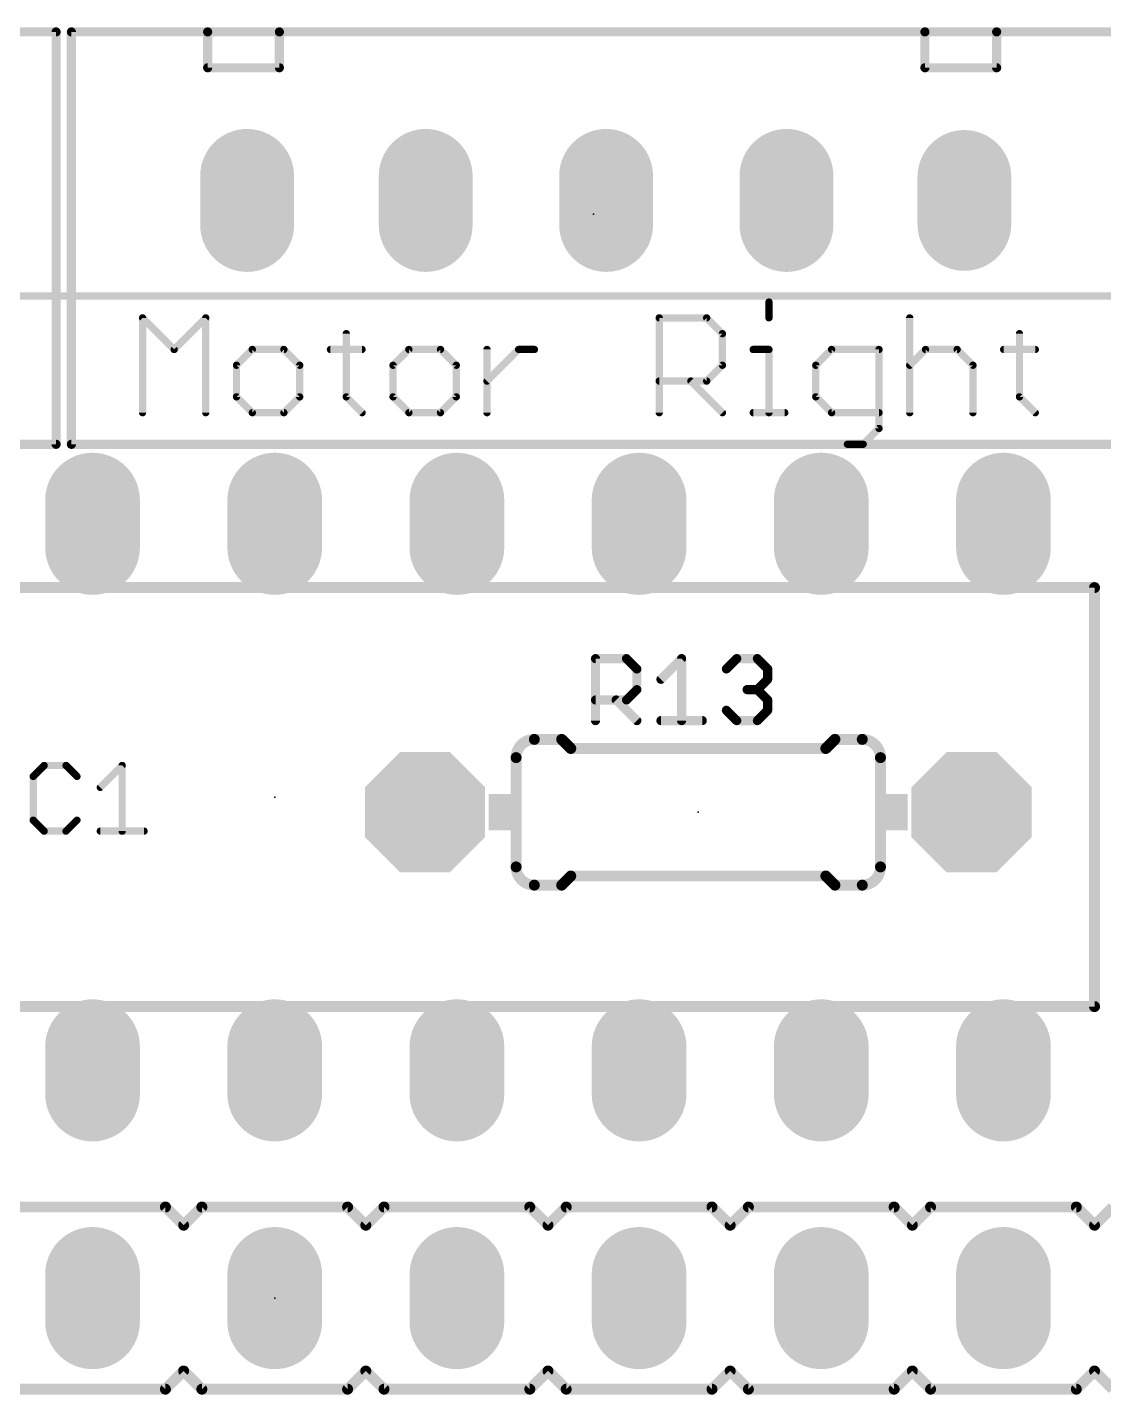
# Model space of a CAD drawing. Extents: x -10 to 70, y -21 to 116.
# Drawn here: x 19.4 to 34.4, y 80.13 to 99.19 of the extents above; entities that cross this region are included whole.
import ezdxf

# ---------------------------------------------------------------- set-up
doc = ezdxf.new("R2010")
doc.units = 0
for name, color, linetype in [('17', 82, 'CONTINUOUS'), ('21', 253, 'CONTINUOUS'), ('23', 7, 'CONTINUOUS'), ('25', 253, 'CONTINUOUS'), ('47', 253, 'CONTINUOUS')]:
    doc.layers.add(name, color=color, linetype=linetype)

# ---------------------------------------------------------------- blocks, each defined once
blk = doc.blocks.new('LONGP50')
at = {"const_width": 1}
blk.add_lwpolyline([(-0.25, 0), (0.25, 0)], dxfattribs=at)
at = {"const_width": 0.5}
for points in [[(-0.25, 0.25, 1), (-0.25, -0.25)], [(0.25, -0.25, 1), (0.25, 0.25)]]:
    blk.add_lwpolyline(points, format="xyb", dxfattribs=at)
blk = doc.blocks.new('RECT')
blk.add_solid([(-0.5, -0.5), (0.5, -0.5), (-0.5, 0.5), (0.5, 0.5)])
blk = doc.blocks.new('OCTAGONP')
at = {"const_width": 0.5}
blk.add_lwpolyline([(-0.25, -0.1036), (-0.25, 0.1036), (-0.1036, 0.25), (0.1036, 0.25), (0.25, 0.1036), (0.25, -0.1036), (0.1036, -0.25), (-0.1036, -0.25), (-0.25, -0.1036), (-0.25, 0.1036)], dxfattribs=at)

msp = doc.modelspace()

# ---------------------------------------------------------------- linework, layer by layer
at = {"layer": '21'}
for points, const_width in [([(17.7965, 99.1295), (19.7965, 99.1295)], 0.127), ([(19.7965, 99.1295), (19.7965, 93.3795)], 0.127), ([(20.0095, 93.3795), (20.0095, 99.1295)], 0.127), ([(20.0095, 99.1295), (21.9095, 99.1295)], 0.127), ([(21.9095, 99.1295), (22.9095, 99.1295)], 0.127), ([(21.9095, 98.6295), (21.9095, 99.1295)], 0.127), ([(22.9095, 99.1295), (31.9095, 99.1295)], 0.127), ([(22.9095, 99.1295), (22.9095, 98.6295)], 0.127), ([(31.9095, 99.1295), (32.9095, 99.1295)], 0.127), ([(31.9095, 98.6295), (31.9095, 99.1295)], 0.127), ([(32.9095, 99.1295), (34.9095, 99.1295)], 0.127), ([(32.9095, 99.1295), (32.9095, 98.6295)], 0.127), ([(22.9095, 98.6295), (21.9095, 98.6295)], 0.127), ([(32.9095, 98.6295), (31.9095, 98.6295)], 0.127), ([(29.7353, 95.3632), (29.7353, 95.1428)], 0.1016), ([(21.0018, 93.8209), (21.0018, 95.1428)], 0.1016), ([(21.0018, 95.1428), (21.4425, 94.7022)], 0.1016), ([(21.4425, 94.7022), (21.8831, 95.1428)], 0.1016), ([(21.8831, 95.1428), (21.8831, 93.8209)], 0.1016), ([(28.2053, 93.8209), (28.2053, 95.1428)], 0.1016), ([(28.2053, 95.1428), (28.8663, 95.1428)], 0.1016), ([(28.8663, 95.1428), (29.0866, 94.9225)], 0.1016), ([(31.6979, 95.1428), (31.6979, 93.8209)], 0.1016), ([(23.8416, 94.9225), (23.8416, 94.0412)], 0.1016), ([(29.0866, 94.9225), (29.0866, 94.4819)], 0.1016), ([(33.2279, 94.9225), (33.2279, 94.0412)], 0.1016), ([(22.5319, 94.7022), (22.3115, 94.4819)], 0.1016), ([(22.9725, 94.7022), (22.5319, 94.7022)], 0.1016), ([(23.1928, 94.4819), (22.9725, 94.7022)], 0.1016), ([(23.6213, 94.7022), (24.0619, 94.7022)], 0.1016), ([(24.7147, 94.7022), (24.4944, 94.4819)], 0.1016), ([(25.1554, 94.7022), (24.7147, 94.7022)], 0.1016), ([(25.3757, 94.4819), (25.1554, 94.7022)], 0.1016), ([(25.8041, 93.8209), (25.8041, 94.7022)], 0.1016), ([(25.8041, 94.2615), (26.2448, 94.7022)], 0.1016), ([(26.2448, 94.7022), (26.4651, 94.7022)], 0.1016), ([(29.515, 94.7022), (29.7353, 94.7022)], 0.1016), ([(29.7353, 94.7022), (29.7353, 93.8209)], 0.1016), ([(30.6085, 94.7022), (30.3882, 94.4819)], 0.1016), ([(31.2695, 94.7022), (30.6085, 94.7022)], 0.1016), ([(31.2695, 93.6006), (31.2695, 94.7022)], 0.1016), ([(31.6979, 94.4819), (31.9182, 94.7022)], 0.1016), ([(31.9182, 94.7022), (32.3589, 94.7022)], 0.1016), ([(32.3589, 94.7022), (32.5792, 94.4819)], 0.1016), ([(33.0076, 94.7022), (33.4483, 94.7022)], 0.1016), ([(22.3115, 94.4819), (22.3115, 94.0412)], 0.1016), ([(23.1928, 94.0412), (23.1928, 94.4819)], 0.1016), ([(24.4944, 94.4819), (24.4944, 94.0412)], 0.1016), ([(25.3757, 94.0412), (25.3757, 94.4819)], 0.1016), ([(29.0866, 94.4819), (28.8663, 94.2615)], 0.1016), ([(30.3882, 94.4819), (30.3882, 94.0412)], 0.1016), ([(32.5792, 94.4819), (32.5792, 93.8209)], 0.1016), ([(28.8663, 94.2615), (28.2053, 94.2615)], 0.1016), ([(28.6459, 94.2615), (29.0866, 93.8209)], 0.1016), ([(22.3115, 94.0412), (22.5319, 93.8209)], 0.1016), ([(22.9725, 93.8209), (23.1928, 94.0412)], 0.1016), ([(23.8416, 94.0412), (24.0619, 93.8209)], 0.1016), ([(24.4944, 94.0412), (24.7147, 93.8209)], 0.1016), ([(25.1554, 93.8209), (25.3757, 94.0412)], 0.1016), ([(30.3882, 94.0412), (30.6085, 93.8209)], 0.1016), ([(33.2279, 94.0412), (33.4483, 93.8209)], 0.1016), ([(22.5319, 93.8209), (22.9725, 93.8209)], 0.1016), ([(24.7147, 93.8209), (25.1554, 93.8209)], 0.1016), ([(29.515, 93.8209), (29.9557, 93.8209)], 0.1016), ([(30.6085, 93.8209), (31.2695, 93.8209)], 0.1016), ([(31.0491, 93.3803), (31.2695, 93.6006)], 0.1016), ([(19.7965, 93.3795), (4.8965, 93.3795)], 0.127), ([(34.9095, 93.3795), (20.0095, 93.3795)], 0.127), ([(30.8288, 93.3803), (31.0491, 93.3803)], 0.1016), ([(34.2745, 91.3825), (11.4145, 91.3825)], 0.1524), ([(34.2745, 91.3825), (34.2745, 85.5405)], 0.1524), ([(26.464, 89.266), (26.845, 89.266)], 0.1524), ([(26.972, 89.139), (26.845, 89.266)], 0.1524), ([(26.972, 89.139), (30.528, 89.139)], 0.1524), ([(30.528, 89.139), (30.655, 89.266)], 0.1524), ([(31.036, 89.266), (30.655, 89.266)], 0.1524), ([(26.21, 89.012), (26.21, 87.488)], 0.1524), ([(31.29, 89.012), (31.29, 87.488)], 0.1524), ([(26.464, 87.234), (26.845, 87.234)], 0.1524), ([(26.972, 87.361), (26.845, 87.234)], 0.1524), ([(26.972, 87.361), (30.528, 87.361)], 0.1524), ([(30.528, 87.361), (30.655, 87.234)], 0.1524), ([(31.036, 87.234), (30.655, 87.234)], 0.1524), ([(11.4145, 85.5405), (34.2745, 85.5405)], 0.1524), ([(21.3205, 82.7465), (19.2885, 82.7465)], 0.1524), ([(21.5745, 82.4925), (21.3205, 82.7465)], 0.1524), ([(21.8285, 82.7465), (21.5745, 82.4925)], 0.1524), ([(23.8605, 82.7465), (21.8285, 82.7465)], 0.1524), ([(24.1145, 82.4925), (23.8605, 82.7465)], 0.1524), ([(24.3685, 82.7465), (24.1145, 82.4925)], 0.1524), ([(26.4005, 82.7465), (24.3685, 82.7465)], 0.1524), ([(26.6545, 82.4925), (26.4005, 82.7465)], 0.1524), ([(26.9085, 82.7465), (26.6545, 82.4925)], 0.1524), ([(28.9405, 82.7465), (26.9085, 82.7465)], 0.1524), ([(29.1945, 82.4925), (28.9405, 82.7465)], 0.1524), ([(29.4485, 82.7465), (29.1945, 82.4925)], 0.1524), ([(31.4805, 82.7465), (29.4485, 82.7465)], 0.1524), ([(31.7345, 82.4925), (31.4805, 82.7465)], 0.1524), ([(31.9885, 82.7465), (31.7345, 82.4925)], 0.1524), ([(34.0205, 82.7465), (31.9885, 82.7465)], 0.1524), ([(34.2745, 82.4925), (34.0205, 82.7465)], 0.1524), ([(34.5285, 82.7465), (34.2745, 82.4925)], 0.1524), ([(21.3205, 80.2065), (21.5745, 80.4605)], 0.1524), ([(21.5745, 80.4605), (21.8285, 80.2065)], 0.1524), ([(23.8605, 80.2065), (24.1145, 80.4605)], 0.1524), ([(24.1145, 80.4605), (24.3685, 80.2065)], 0.1524), ([(26.4005, 80.2065), (26.6545, 80.4605)], 0.1524), ([(26.6545, 80.4605), (26.9085, 80.2065)], 0.1524), ([(28.9405, 80.2065), (29.1945, 80.4605)], 0.1524), ([(29.1945, 80.4605), (29.4485, 80.2065)], 0.1524), ([(31.4805, 80.2065), (31.7345, 80.4605)], 0.1524), ([(31.7345, 80.4605), (31.9885, 80.2065)], 0.1524), ([(34.0205, 80.2065), (34.2745, 80.4605)], 0.1524), ([(34.2745, 80.4605), (34.5285, 80.2065)], 0.1524), ([(19.2885, 80.2065), (21.3205, 80.2065)], 0.1524), ([(21.8285, 80.2065), (23.8605, 80.2065)], 0.1524), ([(24.3685, 80.2065), (26.4005, 80.2065)], 0.1524), ([(26.9085, 80.2065), (28.9405, 80.2065)], 0.1524), ([(29.4485, 80.2065), (31.4805, 80.2065)], 0.1524), ([(31.9885, 80.2065), (34.0205, 80.2065)], 0.1524)]:
    msp.add_lwpolyline(points, dxfattribs=dict(at, const_width=const_width))
for points, const_width in [([(19.8283, 99.1295, 1), (19.7648, 99.1295)], 0.0635), ([(19.7965, 99.0978, 1), (19.7965, 99.1613)], 0.0635), ([(20.0413, 99.1295, 1), (19.9778, 99.1295)], 0.0635), ([(20.0095, 99.1613, 1), (20.0095, 99.0978)], 0.0635), ([(21.9095, 99.1613, 1), (21.9095, 99.0978)], 0.0635), ([(21.9413, 99.1295, 1), (21.8778, 99.1295)], 0.0635), ([(21.9095, 99.0978, 1), (21.9095, 99.1613)], 0.0635), ([(22.9095, 99.1613, 1), (22.9095, 99.0978)], 0.0635), ([(22.9413, 99.1295, 1), (22.8778, 99.1295)], 0.0635), ([(22.9095, 99.0978, 1), (22.9095, 99.1613)], 0.0635), ([(31.9095, 99.1613, 1), (31.9095, 99.0978)], 0.0635), ([(31.9413, 99.1295, 1), (31.8778, 99.1295)], 0.0635), ([(31.9095, 99.0978, 1), (31.9095, 99.1613)], 0.0635), ([(32.9413, 99.1295, 1), (32.8777, 99.1295)], 0.0635), ([(32.9095, 99.1613, 1), (32.9095, 99.0978)], 0.0635), ([(32.9095, 99.0978, 1), (32.9095, 99.1613)], 0.0635), ([(21.9095, 98.6613, 1), (21.9095, 98.5978)], 0.0635), ([(21.8778, 98.6295, 1), (21.9413, 98.6295)], 0.0635), ([(22.8778, 98.6295, 1), (22.9413, 98.6295)], 0.0635), ([(22.9095, 98.5978, 1), (22.9095, 98.6613)], 0.0635), ([(31.9095, 98.6613, 1), (31.9095, 98.5978)], 0.0635), ([(31.8778, 98.6295, 1), (31.9413, 98.6295)], 0.0635), ([(32.8777, 98.6295, 1), (32.9413, 98.6295)], 0.0635), ([(32.9095, 98.5978, 1), (32.9095, 98.6613)], 0.0635), ([(29.7607, 95.3632, 1), (29.7099, 95.3632)], 0.0508), ([(21.0272, 95.1428, 1), (20.9764, 95.1428)], 0.0508), ([(21.0198, 95.1608, 1), (20.9839, 95.1249)], 0.0508), ([(21.9085, 95.1428, 1), (21.8577, 95.1428)], 0.0508), ([(21.9011, 95.1249, 1), (21.8651, 95.1608)], 0.0508), ([(28.2307, 95.1428, 1), (28.1799, 95.1428)], 0.0508), ([(28.2053, 95.1682, 1), (28.2053, 95.1174)], 0.0508), ([(28.8842, 95.1608, 1), (28.8483, 95.1249)], 0.0508), ([(28.8663, 95.1174, 1), (28.8663, 95.1682)], 0.0508), ([(29.7099, 95.1428, 1), (29.7607, 95.1428)], 0.0508), ([(31.7233, 95.1428, 1), (31.6725, 95.1428)], 0.0508), ([(23.867, 94.9225, 1), (23.8162, 94.9225)], 0.0508), ([(29.112, 94.9225, 1), (29.0612, 94.9225)], 0.0508), ([(29.0686, 94.9045, 1), (29.1045, 94.9405)], 0.0508), ([(33.2533, 94.9225, 1), (33.2025, 94.9225)], 0.0508), ([(21.4245, 94.7201, 1), (21.4604, 94.6842)], 0.0508), ([(21.4245, 94.6842, 1), (21.4604, 94.7201)], 0.0508), ([(22.5319, 94.7276, 1), (22.5319, 94.6768)], 0.0508), ([(22.5498, 94.6842, 1), (22.5139, 94.7201)], 0.0508), ([(22.9905, 94.7201, 1), (22.9545, 94.6842)], 0.0508), ([(22.9725, 94.6768, 1), (22.9725, 94.7276)], 0.0508), ([(23.6213, 94.7276, 1), (23.6213, 94.6768)], 0.0508), ([(24.0619, 94.6768, 1), (24.0619, 94.7276)], 0.0508), ([(24.7147, 94.7276, 1), (24.7147, 94.6768)], 0.0508), ([(24.7327, 94.6842, 1), (24.6968, 94.7201)], 0.0508), ([(25.1733, 94.7201, 1), (25.1374, 94.6842)], 0.0508), ([(25.1554, 94.6768, 1), (25.1554, 94.7276)], 0.0508), ([(25.8295, 94.7022, 1), (25.7787, 94.7022)], 0.0508), ([(26.2448, 94.7276, 1), (26.2448, 94.6768)], 0.0508), ([(26.2627, 94.6842, 1), (26.2268, 94.7201)], 0.0508), ([(26.4651, 94.6768, 1), (26.4651, 94.7276)], 0.0508), ([(29.515, 94.7276, 1), (29.515, 94.6768)], 0.0508), ([(29.7607, 94.7022, 1), (29.7099, 94.7022)], 0.0508), ([(29.7353, 94.6768, 1), (29.7353, 94.7276)], 0.0508), ([(30.6085, 94.7276, 1), (30.6085, 94.6768)], 0.0508), ([(30.6265, 94.6842, 1), (30.5905, 94.7201)], 0.0508), ([(31.2949, 94.7022, 1), (31.2441, 94.7022)], 0.0508), ([(31.2695, 94.6768, 1), (31.2695, 94.7276)], 0.0508), ([(31.9182, 94.7276, 1), (31.9182, 94.6768)], 0.0508), ([(31.9362, 94.6842, 1), (31.9003, 94.7201)], 0.0508), ([(32.3768, 94.7201, 1), (32.3409, 94.6842)], 0.0508), ([(32.3589, 94.6768, 1), (32.3589, 94.7276)], 0.0508), ([(33.0076, 94.7276, 1), (33.0076, 94.6768)], 0.0508), ([(33.4483, 94.6768, 1), (33.4483, 94.7276)], 0.0508), ([(22.3369, 94.4819, 1), (22.2861, 94.4819)], 0.0508), ([(22.2936, 94.4998, 1), (22.3295, 94.4639)], 0.0508), ([(23.2182, 94.4819, 1), (23.1674, 94.4819)], 0.0508), ([(23.1749, 94.4639, 1), (23.2108, 94.4998)], 0.0508), ([(24.5198, 94.4819, 1), (24.469, 94.4819)], 0.0508), ([(24.4765, 94.4998, 1), (24.5124, 94.4639)], 0.0508), ([(25.4011, 94.4819, 1), (25.3503, 94.4819)], 0.0508), ([(25.3577, 94.4639, 1), (25.3937, 94.4998)], 0.0508), ([(29.0612, 94.4819, 1), (29.112, 94.4819)], 0.0508), ([(29.1045, 94.4639, 1), (29.0686, 94.4998)], 0.0508), ([(30.4136, 94.4819, 1), (30.3628, 94.4819)], 0.0508), ([(30.3702, 94.4998, 1), (30.4061, 94.4639)], 0.0508), ([(31.6799, 94.4998, 1), (31.7159, 94.4639)], 0.0508), ([(32.6046, 94.4819, 1), (32.5538, 94.4819)], 0.0508), ([(32.5612, 94.4639, 1), (32.5971, 94.4998)], 0.0508), ([(25.7862, 94.2795, 1), (25.8221, 94.2436)], 0.0508), ([(28.2053, 94.2869, 1), (28.2053, 94.2361)], 0.0508), ([(28.6639, 94.2795, 1), (28.628, 94.2436)], 0.0508), ([(28.8483, 94.2795, 1), (28.8842, 94.2436)], 0.0508), ([(28.8663, 94.2361, 1), (28.8663, 94.2869)], 0.0508), ([(22.2861, 94.0412, 1), (22.3369, 94.0412)], 0.0508), ([(22.3295, 94.0592, 1), (22.2936, 94.0233)], 0.0508), ([(23.1674, 94.0412, 1), (23.2182, 94.0412)], 0.0508), ([(23.2108, 94.0233, 1), (23.1749, 94.0592)], 0.0508), ([(23.8595, 94.0592, 1), (23.8236, 94.0233)], 0.0508), ([(23.8162, 94.0412, 1), (23.867, 94.0412)], 0.0508), ([(24.469, 94.0412, 1), (24.5198, 94.0412)], 0.0508), ([(24.5124, 94.0592, 1), (24.4765, 94.0233)], 0.0508), ([(25.3503, 94.0412, 1), (25.4011, 94.0412)], 0.0508), ([(25.3937, 94.0233, 1), (25.3577, 94.0592)], 0.0508), ([(30.4061, 94.0592, 1), (30.3702, 94.0233)], 0.0508), ([(30.3628, 94.0412, 1), (30.4136, 94.0412)], 0.0508), ([(33.2025, 94.0412, 1), (33.2533, 94.0412)], 0.0508), ([(33.2459, 94.0592, 1), (33.21, 94.0233)], 0.0508), ([(20.9764, 93.8209, 1), (21.0272, 93.8209)], 0.0508), ([(21.8577, 93.8209, 1), (21.9085, 93.8209)], 0.0508), ([(22.5319, 93.8463, 1), (22.5319, 93.7955)], 0.0508), ([(22.5139, 93.8029, 1), (22.5498, 93.8389)], 0.0508), ([(22.9545, 93.8389, 1), (22.9905, 93.8029)], 0.0508), ([(22.9725, 93.7955, 1), (22.9725, 93.8463)], 0.0508), ([(24.0439, 93.8029, 1), (24.0799, 93.8389)], 0.0508), ([(24.7147, 93.8463, 1), (24.7147, 93.7955)], 0.0508), ([(24.6968, 93.8029, 1), (24.7327, 93.8389)], 0.0508), ([(25.1374, 93.8389, 1), (25.1733, 93.8029)], 0.0508), ([(25.1554, 93.7955, 1), (25.1554, 93.8463)], 0.0508), ([(25.7787, 93.8209, 1), (25.8295, 93.8209)], 0.0508), ([(28.1799, 93.8209, 1), (28.2307, 93.8209)], 0.0508), ([(29.0686, 93.8029, 1), (29.1045, 93.8389)], 0.0508), ([(29.515, 93.8463, 1), (29.515, 93.7955)], 0.0508), ([(29.7099, 93.8209, 1), (29.7607, 93.8209)], 0.0508), ([(29.9557, 93.7955, 1), (29.9557, 93.8463)], 0.0508), ([(30.6085, 93.8463, 1), (30.6085, 93.7955)], 0.0508), ([(30.5905, 93.8029, 1), (30.6265, 93.8389)], 0.0508), ([(31.2695, 93.7955, 1), (31.2695, 93.8463)], 0.0508), ([(31.6725, 93.8209, 1), (31.7233, 93.8209)], 0.0508), ([(32.5538, 93.8209, 1), (32.6046, 93.8209)], 0.0508), ([(33.4303, 93.8029, 1), (33.4662, 93.8389)], 0.0508), ([(31.2441, 93.6006, 1), (31.2949, 93.6006)], 0.0508), ([(31.2874, 93.5826, 1), (31.2515, 93.6185)], 0.0508), ([(19.7648, 93.3795, 1), (19.8283, 93.3795)], 0.0635), ([(19.7965, 93.3478, 1), (19.7965, 93.4113)], 0.0635), ([(20.0095, 93.4113, 1), (20.0095, 93.3478)], 0.0635), ([(19.9778, 93.3795, 1), (20.0413, 93.3795)], 0.0635), ([(30.8288, 93.4057, 1), (30.8288, 93.3549)], 0.0508), ([(31.0312, 93.3982, 1), (31.0671, 93.3623)], 0.0508), ([(31.0491, 93.3549, 1), (31.0491, 93.4057)], 0.0508), ([(34.3126, 91.3825, 1), (34.2364, 91.3825)], 0.0762), ([(34.2745, 91.3444, 1), (34.2745, 91.4206)], 0.0762), ([(26.464, 89.266, 0.4142), (26.21, 89.012)], 0.1524), ([(26.464, 89.3041, 1), (26.464, 89.2279)], 0.0762), ([(26.464, 89.2279, 1), (26.464, 89.3041)], 0.0762), ([(26.8719, 89.2929, 1), (26.8181, 89.2391)], 0.0762), ([(26.845, 89.2279, 1), (26.845, 89.3041)], 0.0762), ([(26.972, 89.1771, 1), (26.972, 89.1009)], 0.0762), ([(30.528, 89.1009, 1), (30.528, 89.1771)], 0.0762), ([(30.655, 89.3041, 1), (30.655, 89.2279)], 0.0762), ([(30.6819, 89.2391, 1), (30.6281, 89.2929)], 0.0762), ([(31.29, 89.012, 0.4142), (31.036, 89.266)], 0.1524), ([(31.036, 89.3041, 1), (31.036, 89.2279)], 0.0762), ([(31.036, 89.2279, 1), (31.036, 89.3041)], 0.0762), ([(26.2481, 89.012, 1), (26.1719, 89.012)], 0.0762), ([(26.1719, 89.012, 1), (26.2481, 89.012)], 0.0762), ([(26.9451, 89.1121, 1), (26.9989, 89.1659)], 0.0762), ([(30.5011, 89.1659, 1), (30.5549, 89.1121)], 0.0762), ([(31.3281, 89.012, 1), (31.2519, 89.012)], 0.0762), ([(31.2519, 89.012, 1), (31.3281, 89.012)], 0.0762), ([(26.21, 87.488, 0.4142), (26.464, 87.234)], 0.1524), ([(26.2481, 87.488, 1), (26.1719, 87.488)], 0.0762), ([(26.1719, 87.488, 1), (26.2481, 87.488)], 0.0762), ([(31.036, 87.234, 0.4142), (31.29, 87.488)], 0.1524), ([(31.3281, 87.488, 1), (31.2519, 87.488)], 0.0762), ([(31.2519, 87.488, 1), (31.3281, 87.488)], 0.0762), ([(26.464, 87.2721, 1), (26.464, 87.1959)], 0.0762), ([(26.464, 87.1959, 1), (26.464, 87.2721)], 0.0762), ([(26.845, 87.1959, 1), (26.845, 87.2721)], 0.0762), ([(26.972, 87.3991, 1), (26.972, 87.3229)], 0.0762), ([(26.9989, 87.3341, 1), (26.9451, 87.3879)], 0.0762), ([(30.5549, 87.3879, 1), (30.5011, 87.3341)], 0.0762), ([(30.528, 87.3229, 1), (30.528, 87.3991)], 0.0762), ([(30.655, 87.2721, 1), (30.655, 87.1959)], 0.0762), ([(31.036, 87.2721, 1), (31.036, 87.1959)], 0.0762), ([(31.036, 87.1959, 1), (31.036, 87.2721)], 0.0762), ([(26.8181, 87.2609, 1), (26.8719, 87.2071)], 0.0762), ([(30.6281, 87.2071, 1), (30.6819, 87.2609)], 0.0762), ([(34.2745, 85.5024, 1), (34.2745, 85.5786)], 0.0762), ([(34.2364, 85.5405, 1), (34.3126, 85.5405)], 0.0762), ([(21.3474, 82.7734, 1), (21.2936, 82.7196)], 0.0762), ([(21.3205, 82.7084, 1), (21.3205, 82.7846)], 0.0762), ([(21.8285, 82.7846, 1), (21.8285, 82.7084)], 0.0762), ([(21.8554, 82.7196, 1), (21.8016, 82.7734)], 0.0762), ([(23.8874, 82.7734, 1), (23.8336, 82.7196)], 0.0762), ([(23.8605, 82.7084, 1), (23.8605, 82.7846)], 0.0762), ([(24.3685, 82.7846, 1), (24.3685, 82.7084)], 0.0762), ([(24.3954, 82.7196, 1), (24.3416, 82.7734)], 0.0762), ([(26.4274, 82.7734, 1), (26.3736, 82.7196)], 0.0762), ([(26.4005, 82.7084, 1), (26.4005, 82.7846)], 0.0762), ([(26.9085, 82.7846, 1), (26.9085, 82.7084)], 0.0762), ([(26.9354, 82.7196, 1), (26.8816, 82.7734)], 0.0762), ([(28.9674, 82.7734, 1), (28.9136, 82.7196)], 0.0762), ([(28.9405, 82.7084, 1), (28.9405, 82.7846)], 0.0762), ([(29.4485, 82.7846, 1), (29.4485, 82.7084)], 0.0762), ([(29.4754, 82.7196, 1), (29.4216, 82.7734)], 0.0762), ([(31.5074, 82.7734, 1), (31.4536, 82.7196)], 0.0762), ([(31.4805, 82.7084, 1), (31.4805, 82.7846)], 0.0762), ([(31.9885, 82.7846, 1), (31.9885, 82.7084)], 0.0762), ([(32.0154, 82.7196, 1), (31.9616, 82.7734)], 0.0762), ([(34.0474, 82.7734, 1), (33.9936, 82.7196)], 0.0762), ([(34.0205, 82.7084, 1), (34.0205, 82.7846)], 0.0762), ([(21.5476, 82.5194, 1), (21.6014, 82.4656)], 0.0762), ([(21.5476, 82.4656, 1), (21.6014, 82.5194)], 0.0762), ([(24.0876, 82.5194, 1), (24.1414, 82.4656)], 0.0762), ([(24.0876, 82.4656, 1), (24.1414, 82.5194)], 0.0762), ([(26.6276, 82.5194, 1), (26.6814, 82.4656)], 0.0762), ([(26.6276, 82.4656, 1), (26.6814, 82.5194)], 0.0762), ([(29.1676, 82.5194, 1), (29.2214, 82.4656)], 0.0762), ([(29.1676, 82.4656, 1), (29.2214, 82.5194)], 0.0762), ([(31.7076, 82.5194, 1), (31.7614, 82.4656)], 0.0762), ([(31.7076, 82.4656, 1), (31.7614, 82.5194)], 0.0762), ([(34.2476, 82.5194, 1), (34.3014, 82.4656)], 0.0762), ([(34.2476, 82.4656, 1), (34.3014, 82.5194)], 0.0762), ([(21.6014, 80.4874, 1), (21.5476, 80.4336)], 0.0762), ([(21.6014, 80.4336, 1), (21.5476, 80.4874)], 0.0762), ([(24.1414, 80.4874, 1), (24.0876, 80.4336)], 0.0762), ([(24.1414, 80.4336, 1), (24.0876, 80.4874)], 0.0762), ([(26.6814, 80.4874, 1), (26.6276, 80.4336)], 0.0762), ([(26.6814, 80.4336, 1), (26.6276, 80.4874)], 0.0762), ([(29.2214, 80.4874, 1), (29.1676, 80.4336)], 0.0762), ([(29.2214, 80.4336, 1), (29.1676, 80.4874)], 0.0762), ([(31.7614, 80.4874, 1), (31.7076, 80.4336)], 0.0762), ([(31.7614, 80.4336, 1), (31.7076, 80.4874)], 0.0762), ([(34.3014, 80.4874, 1), (34.2476, 80.4336)], 0.0762), ([(34.3014, 80.4336, 1), (34.2476, 80.4874)], 0.0762), ([(21.2936, 80.2334, 1), (21.3474, 80.1796)], 0.0762), ([(21.3205, 80.1684, 1), (21.3205, 80.2446)], 0.0762), ([(21.8285, 80.2446, 1), (21.8285, 80.1684)], 0.0762), ([(21.8016, 80.1796, 1), (21.8554, 80.2334)], 0.0762), ([(23.8336, 80.2334, 1), (23.8874, 80.1796)], 0.0762), ([(23.8605, 80.1684, 1), (23.8605, 80.2446)], 0.0762), ([(24.3685, 80.2446, 1), (24.3685, 80.1684)], 0.0762), ([(24.3416, 80.1796, 1), (24.3954, 80.2334)], 0.0762), ([(26.3736, 80.2334, 1), (26.4274, 80.1796)], 0.0762), ([(26.4005, 80.1684, 1), (26.4005, 80.2446)], 0.0762), ([(26.9085, 80.2446, 1), (26.9085, 80.1684)], 0.0762), ([(26.8816, 80.1796, 1), (26.9354, 80.2334)], 0.0762), ([(28.9136, 80.2334, 1), (28.9674, 80.1796)], 0.0762), ([(28.9405, 80.1684, 1), (28.9405, 80.2446)], 0.0762), ([(29.4485, 80.2446, 1), (29.4485, 80.1684)], 0.0762), ([(29.4216, 80.1796, 1), (29.4754, 80.2334)], 0.0762), ([(31.4536, 80.2334, 1), (31.5074, 80.1796)], 0.0762), ([(31.4805, 80.1684, 1), (31.4805, 80.2446)], 0.0762), ([(31.9885, 80.2446, 1), (31.9885, 80.1684)], 0.0762), ([(31.9616, 80.1796, 1), (32.0154, 80.2334)], 0.0762), ([(33.9936, 80.2334, 1), (34.0474, 80.1796)], 0.0762), ([(34.0205, 80.1684, 1), (34.0205, 80.2446)], 0.0762)]:
    msp.add_lwpolyline(points, format="xyb", dxfattribs=dict(at, const_width=const_width))
at = {"layer": '23'}
for p in [(27.2895, 96.5895), (22.8445, 88.4615), (28.75, 88.25), (28.75, 88.25), (22.8445, 81.4765)]:
    msp.add_point(p, dxfattribs=at)
at = {"layer": '25'}
for points, const_width in [([(27.3171, 89.5275), (27.3171, 90.3918)], 0.127), ([(27.3171, 90.3918), (27.7493, 90.3918)], 0.127), ([(27.7493, 90.3918), (27.8933, 90.2478)], 0.127), ([(28.2292, 90.1037), (28.5174, 90.3918)], 0.127), ([(28.5174, 90.3918), (28.5174, 89.5275)], 0.127), ([(29.1414, 90.2478), (29.2854, 90.3918)], 0.127), ([(29.2854, 90.3918), (29.5735, 90.3918)], 0.127), ([(29.5735, 90.3918), (29.7176, 90.2478)], 0.127), ([(27.8933, 90.2478), (27.8933, 89.9597)], 0.127), ([(29.7176, 90.1037), (29.5735, 89.9597)], 0.127), ([(29.7176, 90.2478), (29.7176, 90.1037)], 0.127), ([(27.8933, 89.9597), (27.7493, 89.8156)], 0.127), ([(29.5735, 89.9597), (29.4295, 89.9597)], 0.127), ([(29.5735, 89.9597), (29.7176, 89.8156)], 0.127), ([(27.7493, 89.8156), (27.3171, 89.8156)], 0.127), ([(27.6052, 89.8156), (27.8933, 89.5275)], 0.127), ([(29.7176, 89.8156), (29.7176, 89.6716)], 0.127), ([(29.2854, 89.5275), (29.1414, 89.6716)], 0.127), ([(29.7176, 89.6716), (29.5735, 89.5275)], 0.127), ([(28.2292, 89.5275), (28.8055, 89.5275)], 0.127), ([(29.5735, 89.5275), (29.2854, 89.5275)], 0.127), ([(19.6298, 88.902), (19.4773, 88.7495)], 0.1016), ([(19.9349, 88.902), (19.6298, 88.902)], 0.1016), ([(20.0874, 88.7495), (19.9349, 88.902)], 0.1016), ([(20.4128, 88.5969), (20.7178, 88.902)], 0.1016), ([(20.7178, 88.902), (20.7178, 87.9868)], 0.1016), ([(19.4773, 88.7495), (19.4773, 88.1393)], 0.1016), ([(19.4773, 88.1393), (19.6298, 87.9868)], 0.1016), ([(19.9349, 87.9868), (20.0874, 88.1393)], 0.1016), ([(19.6298, 87.9868), (19.9349, 87.9868)], 0.1016), ([(20.4128, 87.9868), (21.0229, 87.9868)], 0.1016)]:
    msp.add_lwpolyline(points, dxfattribs=dict(at, const_width=const_width))
for points, const_width in [([(27.3489, 90.3918, 1), (27.2854, 90.3918)], 0.0635), ([(27.3171, 90.4236, 1), (27.3171, 90.3601)], 0.0635), ([(27.7717, 90.4143, 1), (27.7268, 90.3694)], 0.0635), ([(27.7493, 90.3601, 1), (27.7493, 90.4236)], 0.0635), ([(28.5491, 90.3918, 1), (28.4856, 90.3918)], 0.0635), ([(28.5398, 90.3694, 1), (28.4949, 90.4143)], 0.0635), ([(29.2854, 90.4236, 1), (29.2854, 90.3601)], 0.0635), ([(29.3079, 90.3694, 1), (29.263, 90.4143)], 0.0635), ([(29.596, 90.4143, 1), (29.5511, 90.3694)], 0.0635), ([(29.5735, 90.3601, 1), (29.5735, 90.4236)], 0.0635), ([(27.9251, 90.2478, 1), (27.8616, 90.2478)], 0.0635), ([(27.8709, 90.2253, 1), (27.9158, 90.2702)], 0.0635), ([(29.1189, 90.2702, 1), (29.1638, 90.2253)], 0.0635), ([(29.7493, 90.2478, 1), (29.6858, 90.2478)], 0.0635), ([(29.6951, 90.2253, 1), (29.74, 90.2702)], 0.0635), ([(29.74, 90.0813, 1), (29.6951, 90.1262)], 0.0635), ([(27.8616, 89.9597, 1), (27.9251, 89.9597)], 0.0635), ([(27.9158, 89.9372, 1), (27.8709, 89.9821)], 0.0635), ([(28.2068, 90.1262, 1), (28.2517, 90.0813)], 0.0635), ([(29.4295, 89.9914, 1), (29.4295, 89.9279)], 0.0635), ([(29.596, 89.9821, 1), (29.5511, 89.9372)], 0.0635), ([(29.5511, 89.9821, 1), (29.596, 89.9372)], 0.0635), ([(29.5735, 89.9279, 1), (29.5735, 89.9914)], 0.0635), ([(29.6858, 90.1037, 1), (29.7493, 90.1037)], 0.0635), ([(27.3171, 89.8474, 1), (27.3171, 89.7839)], 0.0635), ([(27.6277, 89.8381, 1), (27.5828, 89.7932)], 0.0635), ([(27.7268, 89.8381, 1), (27.7717, 89.7932)], 0.0635), ([(27.7493, 89.7839, 1), (27.7493, 89.8474)], 0.0635), ([(29.7493, 89.8156, 1), (29.6858, 89.8156)], 0.0635), ([(29.6951, 89.7932, 1), (29.74, 89.8381)], 0.0635), ([(29.1638, 89.694, 1), (29.1189, 89.6491)], 0.0635), ([(29.6858, 89.6716, 1), (29.7493, 89.6716)], 0.0635), ([(29.74, 89.6491, 1), (29.6951, 89.694)], 0.0635), ([(27.2854, 89.5275, 1), (27.3489, 89.5275)], 0.0635), ([(27.8709, 89.505, 1), (27.9158, 89.55)], 0.0635), ([(28.2292, 89.5593, 1), (28.2292, 89.4958)], 0.0635), ([(28.4856, 89.5275, 1), (28.5491, 89.5275)], 0.0635), ([(28.8055, 89.4958, 1), (28.8055, 89.5593)], 0.0635), ([(29.2854, 89.5593, 1), (29.2854, 89.4958)], 0.0635), ([(29.263, 89.505, 1), (29.3079, 89.55)], 0.0635), ([(29.5511, 89.55, 1), (29.596, 89.505)], 0.0635), ([(29.5735, 89.4958, 1), (29.5735, 89.5593)], 0.0635), ([(19.6298, 88.9274, 1), (19.6298, 88.8766)], 0.0508), ([(19.6477, 88.884, 1), (19.6118, 88.9199)], 0.0508), ([(19.9528, 88.9199, 1), (19.9169, 88.884)], 0.0508), ([(19.9349, 88.8766, 1), (19.9349, 88.9274)], 0.0508), ([(20.7432, 88.902, 1), (20.6924, 88.902)], 0.0508), ([(20.7358, 88.884, 1), (20.6999, 88.9199)], 0.0508), ([(19.5027, 88.7495, 1), (19.4519, 88.7495)], 0.0508), ([(19.4593, 88.7674, 1), (19.4952, 88.7315)], 0.0508), ([(20.0694, 88.7315, 1), (20.1053, 88.7674)], 0.0508), ([(20.3948, 88.6149, 1), (20.4307, 88.579)], 0.0508), ([(19.4952, 88.1573, 1), (19.4593, 88.1214)], 0.0508), ([(19.4519, 88.1393, 1), (19.5027, 88.1393)], 0.0508), ([(20.1053, 88.1214, 1), (20.0694, 88.1573)], 0.0508), ([(19.6298, 88.0122, 1), (19.6298, 87.9614)], 0.0508), ([(19.6118, 87.9688, 1), (19.6477, 88.0048)], 0.0508), ([(19.9169, 88.0048, 1), (19.9528, 87.9688)], 0.0508), ([(19.9349, 87.9614, 1), (19.9349, 88.0122)], 0.0508), ([(20.4128, 88.0122, 1), (20.4128, 87.9614)], 0.0508), ([(20.6924, 87.9868, 1), (20.7432, 87.9868)], 0.0508), ([(21.0229, 87.9614, 1), (21.0229, 88.0122)], 0.0508)]:
    msp.add_lwpolyline(points, format="xyb", dxfattribs=dict(at, const_width=const_width))
at = {"layer": '47', "const_width": 0.1}
msp.add_lwpolyline([(43.7995, 95.4465), (-4, 95.4465)], dxfattribs=at)

# ---------------------------------------------------------------- block references
at = {"layer": '17'}
for name, p, xscale, yscale, rotation in [('LONGP50', (22.4595, 96.7955), 1.308, 1.308, 90), ('LONGP50', (22.4595, 96.7955), 1.308, 1.308, 90), ('LONGP50', (22.4595, 96.7645), 1.308, 1.308, 270), ('LONGP50', (22.4595, 96.7645), 1.308, 1.308, 270), ('LONGP50', (24.9495, 96.7955), 1.308, 1.308, 90), ('LONGP50', (24.9495, 96.7955), 1.308, 1.308, 90), ('LONGP50', (24.9495, 96.7645), 1.308, 1.308, 270), ('LONGP50', (24.9495, 96.7645), 1.308, 1.308, 270), ('LONGP50', (27.4645, 96.7955), 1.308, 1.308, 90), ('LONGP50', (27.4645, 96.7955), 1.308, 1.308, 90), ('LONGP50', (27.4645, 96.7645), 1.308, 1.308, 270), ('LONGP50', (27.4645, 96.7645), 1.308, 1.308, 270), ('LONGP50', (29.9795, 96.7955), 1.308, 1.308, 90), ('LONGP50', (29.9795, 96.7955), 1.308, 1.308, 90), ('LONGP50', (29.9795, 96.7645), 1.308, 1.308, 270), ('LONGP50', (29.9795, 96.7645), 1.308, 1.308, 270), ('LONGP50', (32.4595, 96.7805), 1.308, 1.308, 90), ('LONGP50', (32.4595, 96.7805), 1.308, 1.308, 90), ('LONGP50', (32.4595, 96.7795), 1.308, 1.308, 270), ('LONGP50', (32.4595, 96.7795), 1.308, 1.308, 270), ('LONGP50', (20.3045, 92.2715), 1.3208, 1.3208, 90), ('LONGP50', (20.3045, 92.2715), 1.3208, 1.3208, 90), ('LONGP50', (22.8445, 92.2715), 1.3208, 1.3208, 90), ('LONGP50', (22.8445, 92.2715), 1.3208, 1.3208, 90), ('LONGP50', (25.3845, 92.2715), 1.3208, 1.3208, 90), ('LONGP50', (25.3845, 92.2715), 1.3208, 1.3208, 90), ('LONGP50', (27.9245, 92.2715), 1.3208, 1.3208, 90), ('LONGP50', (27.9245, 92.2715), 1.3208, 1.3208, 90), ('LONGP50', (30.4645, 92.2715), 1.3208, 1.3208, 90), ('LONGP50', (30.4645, 92.2715), 1.3208, 1.3208, 90), ('LONGP50', (33.0045, 92.2715), 1.3208, 1.3208, 90), ('LONGP50', (33.0045, 92.2715), 1.3208, 1.3208, 90), ('OCTAGONP', (24.94, 88.25), 1.6764, 1.6764, 180), ('OCTAGONP', (24.94, 88.25), 1.6764, 1.6764, 180), ('OCTAGONP', (32.56, 88.25), 1.6764, 1.6764, 180), ('OCTAGONP', (32.56, 88.25), 1.6764, 1.6764, 180), ('LONGP50', (20.3045, 84.6515), 1.3208, 1.3208, 90), ('LONGP50', (20.3045, 84.6515), 1.3208, 1.3208, 90), ('LONGP50', (22.8445, 84.6515), 1.3208, 1.3208, 90), ('LONGP50', (22.8445, 84.6515), 1.3208, 1.3208, 90), ('LONGP50', (25.3845, 84.6515), 1.3208, 1.3208, 90), ('LONGP50', (25.3845, 84.6515), 1.3208, 1.3208, 90), ('LONGP50', (27.9245, 84.6515), 1.3208, 1.3208, 90), ('LONGP50', (27.9245, 84.6515), 1.3208, 1.3208, 90), ('LONGP50', (30.4645, 84.6515), 1.3208, 1.3208, 90), ('LONGP50', (30.4645, 84.6515), 1.3208, 1.3208, 90), ('LONGP50', (33.0045, 84.6515), 1.3208, 1.3208, 90), ('LONGP50', (33.0045, 84.6515), 1.3208, 1.3208, 90), ('LONGP50', (20.3045, 81.4765), 1.3208, 1.3208, 270), ('LONGP50', (20.3045, 81.4765), 1.3208, 1.3208, 270), ('LONGP50', (22.8445, 81.4765), 1.3208, 1.3208, 270), ('LONGP50', (22.8445, 81.4765), 1.3208, 1.3208, 270), ('LONGP50', (25.3845, 81.4765), 1.3208, 1.3208, 270), ('LONGP50', (25.3845, 81.4765), 1.3208, 1.3208, 270), ('LONGP50', (27.9245, 81.4765), 1.3208, 1.3208, 270), ('LONGP50', (27.9245, 81.4765), 1.3208, 1.3208, 270), ('LONGP50', (30.4645, 81.4765), 1.3208, 1.3208, 270), ('LONGP50', (30.4645, 81.4765), 1.3208, 1.3208, 270), ('LONGP50', (33.0045, 81.4765), 1.3208, 1.3208, 270), ('LONGP50', (33.0045, 81.4765), 1.3208, 1.3208, 270)]:
    msp.add_blockref(name, p, dxfattribs=dict(at, xscale=xscale, yscale=yscale, rotation=rotation))
at = {"layer": '21', "xscale": 0.381, "yscale": 0.508, "rotation": 180}
for p in [(26.0195, 88.25), (31.4805, 88.25)]:
    msp.add_blockref('RECT', p, dxfattribs=at)

doc.saveas('drawing.dxf')
